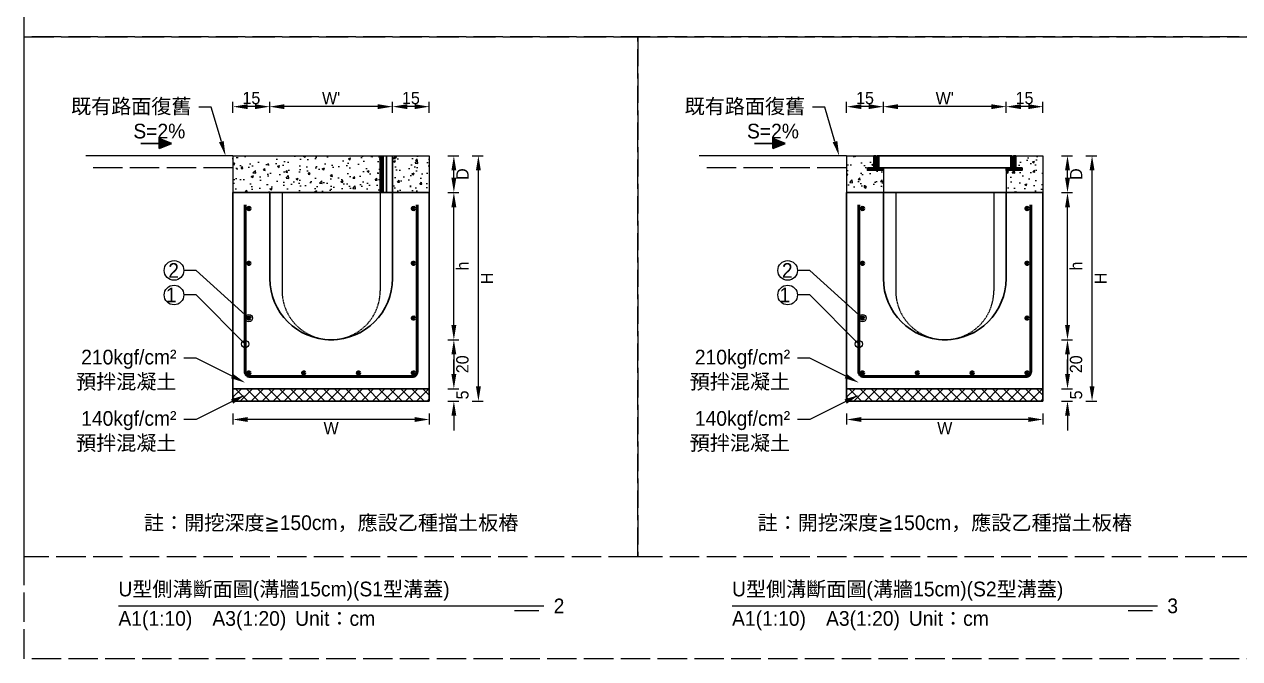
# Model space of a CAD drawing. Extents: x -8520 to 1950, y -2159 to 466.
# Drawn here: x -4650 to -4154.9, y -1164 to -905.4 of the extents above; entities that cross this region are included whole.
import ezdxf
from ezdxf import colors
from ezdxf.entities.mleader import LeaderData, LeaderLine
from ezdxf.math import Vec2, Vec3

# ---------------------------------------------------------------- set-up
doc = ezdxf.new("R2010")
doc.units = 0
doc.header["$MEASUREMENT"] = 0
doc.linetypes.add('ACAD_ISO02W100', pattern=[15, 12, -3])
doc.linetypes.add('HIDDEN', pattern=[0.375, 0.25, -0.125])
doc.layers.add('一、4.基本-隱藏', color=9, linetype='ACAD_ISO02W100', lineweight=20, plot=False)
doc.layers.add('三、3.文字-註解文字', color=2, linetype='Continuous')
for name, color, linetype, lineweight in [('二、1.繪圖-既有設施', 8, 'Continuous', 20), ('二、2.繪圖-施作項目', 181, 'Continuous', 30), ('二、3.繪圖-排水流向', 170, 'Continuous', 30), ('二、4.繪圖-設計鋪面', 40, 'Continuous', 20), ('二、5.繪圖-鋼筋', 60, 'Continuous', 50), ('二、6.繪圖-其他施作項目', 35, 'Continuous', 30)]:
    doc.layers.add(name, color=color, linetype=linetype, lineweight=lineweight)
doc.styles.add('次圖名(詳圖)', font='MS PGothic.ttf', dxfattribs={"height": 6})
doc.styles.add('註解文字(詳圖)', font='MS PGothic.ttf', dxfattribs={"height": 5})
doc.dimstyles.new('註解文字(詳圖)', dxfattribs={"dimtxt": 6, "dimasz": 6, "dimexe": 2, "dimexo": 5, "dimgap": 1, "dimtad": 2, "dimzin": 0, "dimdsep": 46, "dimtxsty": '註解文字(詳圖)', "dimcen": 0.1, "dimclrd": 256, "dimclre": 256, "dimclrt": 256, "dimadec": 0, "dimazin": 0, "dimtfac": 1, "dimtofl": 0, "dimtmove": 0, "dimatfit": 3, "dimfxlon": 1, "dimtolj": 1, "dimtzin": 0, "dimlwd": -1, "dimlwe": -1, "dimarcsym": 1})

# ---------------------------------------------------------------- blocks, each defined once
blk = doc.blocks.new('排水流向')
at = {"layer": '二、3.繪圖-排水流向'}
h = blk.add_hatch(color=256, dxfattribs=at)
h.dxf.hatch_style = 1
h.paths.add_polyline_path([(0, 1), (0, -1), (2.5, 0)])
for points in [[(-3.75, 0), (0, 0)], [(0, 1), (0, -1)], [(2.5, 0), (0, 1)], [(2.5, 0), (0, -1)]]:
    blk.add_lwpolyline(points, dxfattribs=at)
blk = doc.blocks.new('_Small')
at = {"color": 0, "linetype": 'ByBlock', "lineweight": -2}
blk.add_circle((0, 0), 0.25, dxfattribs=at)
blk = doc.blocks.new('*D232')
at = {"layer": 'Defpoints', "color": 0, "transparency": 16777216}
for p in [(-4300, -939), (-4300, -974), (-4250, -974)]:
    blk.add_point(p, dxfattribs=at)
at = {"layer": '三、3.文字-註解文字', "transparency": 16777216}
for p, q in [((-4300, -941.5), (-4300, -937)), ((-4256, -939), (-4294, -939)), ((-4250, -941.5), (-4250, -937))]:
    blk.add_line(p, q, dxfattribs=at)
for points in [[(-4294, -938), (-4294, -940), (-4300, -939)], [(-4256, -938), (-4256, -940), (-4250, -939)]]:
    blk.add_solid(points, dxfattribs=at)
at = {"layer": '三、3.文字-註解文字', "transparency": 16777216, "insert": (-4275, -935.5), "char_height": 5, "attachment_point": 5, "style": '註解文字(詳圖)'}
blk.add_mtext("\\A1;W'", dxfattribs=at)
blk = doc.blocks.new('*D233')
at = {"layer": 'Defpoints', "color": 0, "transparency": 16777216}
for p in [(-4315, -939), (-4315, -974), (-4300, -974)]:
    blk.add_point(p, dxfattribs=at)
at = {"layer": '三、3.文字-註解文字', "transparency": 16777216}
for p, q in [((-4315, -941.5), (-4315, -937)), ((-4306, -939), (-4309, -939)), ((-4300, -941.5), (-4300, -937))]:
    blk.add_line(p, q, dxfattribs=at)
for points in [[(-4309, -938), (-4309, -940), (-4315, -939)], [(-4306, -938), (-4306, -940), (-4300, -939)]]:
    blk.add_solid(points, dxfattribs=at)
at = {"layer": '三、3.文字-註解文字', "transparency": 16777216, "insert": (-4307.5, -935.5), "char_height": 5, "attachment_point": 5, "style": '註解文字(詳圖)'}
blk.add_mtext('\\A1;15', dxfattribs=at)
blk = doc.blocks.new('*D234')
at = {"layer": 'Defpoints', "color": 0, "transparency": 16777216}
for p in [(-4250, -939), (-4250, -974), (-4235, -974)]:
    blk.add_point(p, dxfattribs=at)
at = {"layer": '三、3.文字-註解文字', "transparency": 16777216}
for p, q in [((-4250, -941.5), (-4250, -937)), ((-4241, -939), (-4244, -939)), ((-4235, -941.5), (-4235, -937))]:
    blk.add_line(p, q, dxfattribs=at)
for points in [[(-4244, -938), (-4244, -940), (-4250, -939)], [(-4241, -938), (-4241, -940), (-4235, -939)]]:
    blk.add_solid(points, dxfattribs=at)
at = {"layer": '三、3.文字-註解文字', "transparency": 16777216, "insert": (-4242.5, -935.5), "char_height": 5, "attachment_point": 5, "style": '註解文字(詳圖)'}
blk.add_mtext('\\A1;15', dxfattribs=at)
blk = doc.blocks.new('*D235')
at = {"layer": 'Defpoints', "color": 0, "transparency": 16777216}
for p in [(-4550, -939), (-4550, -974), (-4500, -974)]:
    blk.add_point(p, dxfattribs=at)
at = {"layer": '三、3.文字-註解文字', "transparency": 16777216}
for p, q in [((-4550, -941.5), (-4550, -937)), ((-4506, -939), (-4544, -939)), ((-4500, -941.5), (-4500, -937))]:
    blk.add_line(p, q, dxfattribs=at)
for points in [[(-4544, -938), (-4544, -940), (-4550, -939)], [(-4506, -938), (-4506, -940), (-4500, -939)]]:
    blk.add_solid(points, dxfattribs=at)
at = {"layer": '三、3.文字-註解文字', "transparency": 16777216, "insert": (-4525, -935.5), "char_height": 5, "attachment_point": 5, "style": '註解文字(詳圖)'}
blk.add_mtext("\\A1;W'", dxfattribs=at)
blk = doc.blocks.new('*D236')
at = {"layer": 'Defpoints', "color": 0, "transparency": 16777216}
for p in [(-4565, -939), (-4565, -974), (-4550, -974)]:
    blk.add_point(p, dxfattribs=at)
at = {"layer": '三、3.文字-註解文字', "transparency": 16777216}
for p, q in [((-4565, -941.5), (-4565, -937)), ((-4556, -939), (-4559, -939)), ((-4550, -941.5), (-4550, -937))]:
    blk.add_line(p, q, dxfattribs=at)
for points in [[(-4559, -938), (-4559, -940), (-4565, -939)], [(-4556, -938), (-4556, -940), (-4550, -939)]]:
    blk.add_solid(points, dxfattribs=at)
at = {"layer": '三、3.文字-註解文字', "transparency": 16777216, "insert": (-4557.5, -935.5), "char_height": 5, "attachment_point": 5, "style": '註解文字(詳圖)'}
blk.add_mtext('\\A1;15', dxfattribs=at)
blk = doc.blocks.new('*D237')
at = {"layer": 'Defpoints', "color": 0, "transparency": 16777216}
for p in [(-4500, -939), (-4500, -974), (-4485, -974)]:
    blk.add_point(p, dxfattribs=at)
at = {"layer": '三、3.文字-註解文字', "transparency": 16777216}
for p, q in [((-4500, -941.5), (-4500, -937)), ((-4491, -939), (-4494, -939)), ((-4485, -941.5), (-4485, -937))]:
    blk.add_line(p, q, dxfattribs=at)
for points in [[(-4494, -938), (-4494, -940), (-4500, -939)], [(-4491, -938), (-4491, -940), (-4485, -939)]]:
    blk.add_solid(points, dxfattribs=at)
at = {"layer": '三、3.文字-註解文字', "transparency": 16777216, "insert": (-4492.5, -935.5), "char_height": 5, "attachment_point": 5, "style": '註解文字(詳圖)'}
blk.add_mtext('\\A1;15', dxfattribs=at)
blk = doc.blocks.new('*D252')
at = {"layer": 'Defpoints', "color": 0, "transparency": 16777216}
for p in [(-4315, -1059), (-4235, -1059), (-4315, -1066.5)]:
    blk.add_point(p, dxfattribs=at)
at = {"layer": '三、3.文字-註解文字', "transparency": 16777216}
for p, q in [((-4315, -1064), (-4315, -1068.5)), ((-4235, -1064), (-4235, -1068.5)), ((-4241, -1066.5), (-4309, -1066.5))]:
    blk.add_line(p, q, dxfattribs=at)
for points in [[(-4309, -1065.5), (-4309, -1067.5), (-4315, -1066.5)], [(-4241, -1065.5), (-4241, -1067.5), (-4235, -1066.5)]]:
    blk.add_solid(points, dxfattribs=at)
at = {"layer": '三、3.文字-註解文字', "transparency": 16777216, "insert": (-4275, -1070), "char_height": 5, "attachment_point": 5, "style": '註解文字(詳圖)'}
blk.add_mtext('\\A1;W', dxfattribs=at)
blk = doc.blocks.new('*D253')
at = {"layer": 'Defpoints', "color": 0, "transparency": 16777216}
for p in [(-4565, -1059), (-4485, -1059), (-4565, -1066.5)]:
    blk.add_point(p, dxfattribs=at)
at = {"layer": '三、3.文字-註解文字', "transparency": 16777216}
for p, q in [((-4565, -1064), (-4565, -1068.5)), ((-4485, -1064), (-4485, -1068.5)), ((-4491, -1066.5), (-4559, -1066.5))]:
    blk.add_line(p, q, dxfattribs=at)
for points in [[(-4559, -1065.5), (-4559, -1067.5), (-4565, -1066.5)], [(-4491, -1065.5), (-4491, -1067.5), (-4485, -1066.5)]]:
    blk.add_solid(points, dxfattribs=at)
at = {"layer": '三、3.文字-註解文字', "transparency": 16777216, "insert": (-4525, -1070), "char_height": 5, "attachment_point": 5, "style": '註解文字(詳圖)'}
blk.add_mtext('\\A1;W', dxfattribs=at)
blk = doc.blocks.new('*D273')
at = {"layer": 'Defpoints', "color": 0, "transparency": 16777216}
for p in [(-4275, -974), (-4225, -974), (-4275, -1034)]:
    blk.add_point(p, dxfattribs=at)
at = {"layer": '三、3.文字-註解文字', "transparency": 16777216}
for p, q in [((-4227.5, -974), (-4223, -974)), ((-4225, -1028), (-4225, -980)), ((-4227.5, -1034), (-4223, -1034))]:
    blk.add_line(p, q, dxfattribs=at)
for points in [[(-4226, -980), (-4224, -980), (-4225, -974)], [(-4226, -1028), (-4224, -1028), (-4225, -1034)]]:
    blk.add_solid(points, dxfattribs=at)
at = {"layer": '三、3.文字-註解文字', "transparency": 16777216, "insert": (-4221.5, -1004), "char_height": 5, "attachment_point": 5, "rotation": 90, "style": '註解文字(詳圖)'}
blk.add_mtext('\\A1;h', dxfattribs=at)
blk = doc.blocks.new('*D274')
at = {"layer": 'Defpoints', "color": 0, "transparency": 16777216}
for p in [(-4275, -1034), (-4275, -1054), (-4225, -1054)]:
    blk.add_point(p, dxfattribs=at)
at = {"layer": '三、3.文字-註解文字', "transparency": 16777216}
for p, q in [((-4227.5, -1034), (-4223, -1034)), ((-4225, -1040), (-4225, -1048)), ((-4227.5, -1054), (-4223, -1054))]:
    blk.add_line(p, q, dxfattribs=at)
for points in [[(-4226, -1040), (-4224, -1040), (-4225, -1034)], [(-4226, -1048), (-4224, -1048), (-4225, -1054)]]:
    blk.add_solid(points, dxfattribs=at)
at = {"layer": '三、3.文字-註解文字', "transparency": 16777216, "insert": (-4221.5, -1044), "char_height": 5, "attachment_point": 5, "rotation": 90, "style": '註解文字(詳圖)'}
blk.add_mtext('\\A1;20', dxfattribs=at)
blk = doc.blocks.new('*D275')
at = {"layer": 'Defpoints', "color": 0, "transparency": 16777216}
for p in [(-4275, -1054), (-4275, -1059), (-4225, -1059)]:
    blk.add_point(p, dxfattribs=at)
at = {"layer": '三、3.文字-註解文字', "transparency": 16777216}
for p, q in [((-4225, -1048), (-4225, -1042)), ((-4227.5, -1054), (-4223, -1054)), ((-4227.5, -1059), (-4223, -1059)), ((-4225, -1065), (-4225, -1071))]:
    blk.add_line(p, q, dxfattribs=at)
for points in [[(-4226, -1048), (-4224, -1048), (-4225, -1054)], [(-4226, -1065), (-4224, -1065), (-4225, -1059)]]:
    blk.add_solid(points, dxfattribs=at)
at = {"layer": '三、3.文字-註解文字', "transparency": 16777216, "insert": (-4221.5, -1056.5), "char_height": 5, "attachment_point": 5, "rotation": 90, "style": '註解文字(詳圖)'}
blk.add_mtext('\\A1;5', dxfattribs=at)
blk = doc.blocks.new('*D276')
at = {"layer": 'Defpoints', "color": 0, "transparency": 16777216}
for p in [(-4235, -959), (-4225, -959), (-4235, -974)]:
    blk.add_point(p, dxfattribs=at)
at = {"layer": '三、3.文字-註解文字', "transparency": 16777216}
for p, q in [((-4227.5, -959), (-4223, -959)), ((-4225, -968), (-4225, -965)), ((-4227.5, -974), (-4223, -974))]:
    blk.add_line(p, q, dxfattribs=at)
for points in [[(-4226, -965), (-4224, -965), (-4225, -959)], [(-4226, -968), (-4224, -968), (-4225, -974)]]:
    blk.add_solid(points, dxfattribs=at)
at = {"layer": '三、3.文字-註解文字', "transparency": 16777216, "insert": (-4221.5, -966.5), "char_height": 5, "attachment_point": 5, "rotation": 90, "style": '註解文字(詳圖)'}
blk.add_mtext('\\A1;D', dxfattribs=at)
blk = doc.blocks.new('*D277')
at = {"layer": 'Defpoints', "color": 0, "transparency": 16777216}
for p in [(-4235, -959), (-4215, -959), (-4235, -1059)]:
    blk.add_point(p, dxfattribs=at)
at = {"layer": '三、3.文字-註解文字', "transparency": 16777216}
for p, q in [((-4217.5, -959), (-4213, -959)), ((-4215, -1053), (-4215, -965)), ((-4217.5, -1059), (-4213, -1059))]:
    blk.add_line(p, q, dxfattribs=at)
for points in [[(-4216, -965), (-4214, -965), (-4215, -959)], [(-4216, -1053), (-4214, -1053), (-4215, -1059)]]:
    blk.add_solid(points, dxfattribs=at)
at = {"layer": '三、3.文字-註解文字', "transparency": 16777216, "insert": (-4211.5, -1009), "char_height": 5, "attachment_point": 5, "rotation": 90, "style": '註解文字(詳圖)'}
blk.add_mtext('\\A1;H', dxfattribs=at)
blk = doc.blocks.new('*D293')
at = {"layer": 'Defpoints', "color": 0, "transparency": 16777216}
for p in [(-4525, -974), (-4475, -974), (-4525, -1034)]:
    blk.add_point(p, dxfattribs=at)
at = {"layer": '三、3.文字-註解文字', "transparency": 16777216}
for p, q in [((-4477.5, -974), (-4473, -974)), ((-4475, -1028), (-4475, -980)), ((-4477.5, -1034), (-4473, -1034))]:
    blk.add_line(p, q, dxfattribs=at)
for points in [[(-4476, -980), (-4474, -980), (-4475, -974)], [(-4476, -1028), (-4474, -1028), (-4475, -1034)]]:
    blk.add_solid(points, dxfattribs=at)
at = {"layer": '三、3.文字-註解文字', "transparency": 16777216, "insert": (-4471.5, -1004), "char_height": 5, "attachment_point": 5, "rotation": 90, "style": '註解文字(詳圖)'}
blk.add_mtext('\\A1;h', dxfattribs=at)
blk = doc.blocks.new('*D294')
at = {"layer": 'Defpoints', "color": 0, "transparency": 16777216}
for p in [(-4525, -1034), (-4525, -1054), (-4475, -1054)]:
    blk.add_point(p, dxfattribs=at)
at = {"layer": '三、3.文字-註解文字', "transparency": 16777216}
for p, q in [((-4477.5, -1034), (-4473, -1034)), ((-4475, -1040), (-4475, -1048)), ((-4477.5, -1054), (-4473, -1054))]:
    blk.add_line(p, q, dxfattribs=at)
for points in [[(-4476, -1040), (-4474, -1040), (-4475, -1034)], [(-4476, -1048), (-4474, -1048), (-4475, -1054)]]:
    blk.add_solid(points, dxfattribs=at)
at = {"layer": '三、3.文字-註解文字', "transparency": 16777216, "insert": (-4471.5, -1044), "char_height": 5, "attachment_point": 5, "rotation": 90, "style": '註解文字(詳圖)'}
blk.add_mtext('\\A1;20', dxfattribs=at)
blk = doc.blocks.new('*D295')
at = {"layer": 'Defpoints', "color": 0, "transparency": 16777216}
for p in [(-4525, -1054), (-4525, -1059), (-4475, -1059)]:
    blk.add_point(p, dxfattribs=at)
at = {"layer": '三、3.文字-註解文字', "transparency": 16777216}
for p, q in [((-4475, -1048), (-4475, -1042)), ((-4477.5, -1054), (-4473, -1054)), ((-4477.5, -1059), (-4473, -1059)), ((-4475, -1065), (-4475, -1071))]:
    blk.add_line(p, q, dxfattribs=at)
for points in [[(-4476, -1048), (-4474, -1048), (-4475, -1054)], [(-4476, -1065), (-4474, -1065), (-4475, -1059)]]:
    blk.add_solid(points, dxfattribs=at)
at = {"layer": '三、3.文字-註解文字', "transparency": 16777216, "insert": (-4471.5, -1056.5), "char_height": 5, "attachment_point": 5, "rotation": 90, "style": '註解文字(詳圖)'}
blk.add_mtext('\\A1;5', dxfattribs=at)
blk = doc.blocks.new('*D296')
at = {"layer": 'Defpoints', "color": 0, "transparency": 16777216}
for p in [(-4485, -959), (-4475, -959), (-4485, -974)]:
    blk.add_point(p, dxfattribs=at)
at = {"layer": '三、3.文字-註解文字', "transparency": 16777216}
for p, q in [((-4477.5, -959), (-4473, -959)), ((-4475, -968), (-4475, -965)), ((-4477.5, -974), (-4473, -974))]:
    blk.add_line(p, q, dxfattribs=at)
for points in [[(-4476, -965), (-4474, -965), (-4475, -959)], [(-4476, -968), (-4474, -968), (-4475, -974)]]:
    blk.add_solid(points, dxfattribs=at)
at = {"layer": '三、3.文字-註解文字', "transparency": 16777216, "insert": (-4471.5, -966.5), "char_height": 5, "attachment_point": 5, "rotation": 90, "style": '註解文字(詳圖)'}
blk.add_mtext('\\A1;D', dxfattribs=at)
blk = doc.blocks.new('*D297')
at = {"layer": 'Defpoints', "color": 0, "transparency": 16777216}
for p in [(-4485, -959), (-4465, -959), (-4485, -1059)]:
    blk.add_point(p, dxfattribs=at)
at = {"layer": '三、3.文字-註解文字', "transparency": 16777216}
for p, q in [((-4467.5, -959), (-4463, -959)), ((-4465, -1053), (-4465, -965)), ((-4467.5, -1059), (-4463, -1059))]:
    blk.add_line(p, q, dxfattribs=at)
for points in [[(-4466, -965), (-4464, -965), (-4465, -959)], [(-4466, -1053), (-4464, -1053), (-4465, -1059)]]:
    blk.add_solid(points, dxfattribs=at)
at = {"layer": '三、3.文字-註解文字', "transparency": 16777216, "insert": (-4461.5, -1009), "char_height": 5, "attachment_point": 5, "rotation": 90, "style": '註解文字(詳圖)'}
blk.add_mtext('\\A1;H', dxfattribs=at)

msp = doc.modelspace()

# ---------------------------------------------------------------- hatches: boundary and pattern name
at = {"layer": '二、1.繪圖-既有設施'}
h = msp.add_hatch(dxfattribs=at)
h.set_pattern_fill('AR-CONC', color=256, scale=0.05)
h.set_pattern_definition([(50, (-3384.579, -1320.903), (9.109233, -0.796954), [0.9525, -10.4775]), (355, (-3384.579, -1320.903), (-1.76217, 9.55284), [0.762, -8.38203]), (100.45144, (-3383.82, -1320.97), (7.34706, 8.75589), [0.8095, -8.90451]), (46.1842, (-3384.579, -1318.363), (13.55395, -2.10212), [1.42875, -15.71625]), (96.6356, (-3383.45, -1318.538), (11.8702, 12.3713), [1.21425, -13.35678]), (351.1842, (-3384.579, -1318.363), (11.8702, 12.3713), [1.143, -12.57299]), (21, (-3383.309, -1318.998), (7.58072, -5.11326), [0.9525, -10.4775]), (326, (-3383.309, -1318.998), (3.0901, 9.2094), [0.762, -8.382]), (71.45144, (-3382.677, -1319.424), (10.67082, 4.09614), [0.8095, -8.9045]), (37.5, (-3384.579, -1320.903), (0.15443, 4.227752), [0, -8.2804, 0, -8.509, 0, -8.41375]), (7.5, (-3384.579, -1320.903), (3.340983, 5.009029), [0, -4.8514, 0, -8.0899, 0, -3.20675]), (327.5, (-3387.4112, -1320.903), (6.77953, -0.286437), [0, -3.175, 0, -9.906, 0, -13.1445]), (317.5, (-3388.681, -1320.903), (7.40646, 1.271325), [0, -4.1275, 0, -6.5786, 0, -9.3345])])
h.paths.add_polyline_path([(-4505, -974), (-4505, -959), (-4565, -959), (-4565, -974)])
h.paths.add_polyline_path([(-4485, -959), (-4500, -959), (-4500, -974), (-4485, -974)])
h = msp.add_hatch(dxfattribs=at)
h.set_pattern_fill('AR-CONC', color=256, scale=0.05)
h.set_pattern_definition([(50, (-3134.579, -1268.988), (9.109233, -0.796954), [0.9525, -10.4775]), (355, (-3134.579, -1268.988), (-1.76217, 9.55284), [0.762, -8.38203]), (100.45144, (-3133.82, -1269.054), (7.34706, 8.75589), [0.8095, -8.90451]), (46.1842, (-3134.579, -1266.448), (13.55395, -2.10212), [1.42875, -15.71625]), (96.6356, (-3133.45, -1266.623), (11.8702, 12.3713), [1.21425, -13.35678]), (351.1842, (-3134.579, -1266.448), (11.8702, 12.3713), [1.143, -12.57299]), (21, (-3133.309, -1267.083), (7.58072, -5.11326), [0.9525, -10.4775]), (326, (-3133.309, -1267.083), (3.0901, 9.2094), [0.762, -8.382]), (71.45144, (-3132.677, -1267.509), (10.67082, 4.09614), [0.8095, -8.9045]), (37.5, (-3134.579, -1268.9878), (0.15443, 4.227752), [0, -8.2804, 0, -8.509, 0, -8.41375]), (7.5, (-3134.579, -1268.988), (3.340983, 5.009029), [0, -4.8514, 0, -8.0899, 0, -3.20675]), (327.5, (-3137.4112, -1268.9878), (6.77953, -0.286437), [0, -3.175, 0, -9.906, 0, -13.1445]), (317.5, (-3138.681, -1268.988), (7.40646, 1.271325), [0, -4.1275, 0, -6.5786, 0, -9.3345])])
h.paths.add_polyline_path([(-4306.5, -964), (-4303.9, -964), (-4303.9, -959), (-4315, -959), (-4315, -974), (-4300, -974), (-4300, -964.9), (-4306.5, -964.9)])
h.paths.add_polyline_path([(-4235, -959), (-4246.1, -959), (-4246.1, -964), (-4243.5, -964), (-4243.5, -964.9), (-4250, -964.9), (-4250, -974), (-4235, -974)])
at = {"layer": '二、2.繪圖-施作項目'}
h = msp.add_hatch(dxfattribs=at)
h.set_pattern_fill('ANSI37', color=256)
h.set_pattern_definition([(45, (-5009.5346, -1510.9625), (-2.245064, 2.245064), []), (135, (-5009.5346, -1510.9625), (-2.245064, -2.245064), [])])
h.paths.add_polyline_path([(-4565, -1054), (-4565, -1059), (-4485, -1059), (-4485, -1054)])
h = msp.add_hatch(dxfattribs=at)
h.set_pattern_fill('ANSI37', color=256)
h.set_pattern_definition([(45, (-4759.5346, -1510.9625), (-2.245064, 2.245064), []), (135, (-4759.5346, -1510.9625), (-2.245064, -2.245064), [])])
h.paths.add_polyline_path([(-4315, -1054), (-4315, -1059), (-4235, -1059), (-4235, -1054)])
at = {"layer": '二、5.繪圖-鋼筋'}
h = msp.add_hatch(color=256, dxfattribs=at)
h.dxf.hatch_style = 1
h.paths.add_polyline_path([(-4558, -980.5, 1), (-4559, -980.5, 1)])
h = msp.add_hatch(color=256, dxfattribs=at)
h.dxf.hatch_style = 1
h.paths.add_polyline_path([(-4491, -980.5, 1), (-4492, -980.5, 1)])
h = msp.add_hatch(color=256, dxfattribs=at)
h.dxf.hatch_style = 1
h.paths.add_polyline_path([(-4308, -980.5, 1), (-4309, -980.5, 1)])
h = msp.add_hatch(color=256, dxfattribs=at)
h.dxf.hatch_style = 1
h.paths.add_polyline_path([(-4241, -980.5, 1), (-4242, -980.5, 1)])
h = msp.add_hatch(color=256, dxfattribs=at)
h.dxf.hatch_style = 1
h.paths.add_polyline_path([(-4558, -1002.84, 1), (-4559, -1002.84, 1)])
h = msp.add_hatch(color=256, dxfattribs=at)
h.dxf.hatch_style = 1
h.paths.add_polyline_path([(-4491, -1002.84, 1), (-4492, -1002.84, 1)])
h = msp.add_hatch(color=256, dxfattribs=at)
h.dxf.hatch_style = 1
h.paths.add_polyline_path([(-4308, -1002.84, 1), (-4309, -1002.84, 1)])
h = msp.add_hatch(color=256, dxfattribs=at)
h.dxf.hatch_style = 1
h.paths.add_polyline_path([(-4241, -1002.84, 1), (-4242, -1002.84, 1)])
h = msp.add_hatch(color=256, dxfattribs=at)
h.dxf.hatch_style = 1
h.paths.add_polyline_path([(-4558, -1025.17, 1), (-4559, -1025.17, 1)])
h = msp.add_hatch(color=256, dxfattribs=at)
h.dxf.hatch_style = 1
h.paths.add_polyline_path([(-4491, -1025.17, 1), (-4492, -1025.17, 1)])
h = msp.add_hatch(color=256, dxfattribs=at)
h.dxf.hatch_style = 1
h.paths.add_polyline_path([(-4308, -1025.17, 1), (-4309, -1025.17, 1)])
h = msp.add_hatch(color=256, dxfattribs=at)
h.dxf.hatch_style = 1
h.paths.add_polyline_path([(-4241, -1025.17, 1), (-4242, -1025.17, 1)])
h = msp.add_hatch(color=256, dxfattribs=at)
h.dxf.hatch_style = 1
h.paths.add_polyline_path([(-4558, -1047.5, 1), (-4559, -1047.5, 1)])
h = msp.add_hatch(color=256, dxfattribs=at)
h.dxf.hatch_style = 1
h.paths.add_polyline_path([(-4535.67, -1047.5, 1), (-4536.67, -1047.5, 1)])
h = msp.add_hatch(color=256, dxfattribs=at)
h.dxf.hatch_style = 1
h.paths.add_polyline_path([(-4513.34, -1047.5, 1), (-4514.34, -1047.5, 1)])
h = msp.add_hatch(color=256, dxfattribs=at)
h.dxf.hatch_style = 1
h.paths.add_polyline_path([(-4491, -1047.5, 1), (-4492, -1047.5, 1)])
h = msp.add_hatch(color=256, dxfattribs=at)
h.dxf.hatch_style = 1
h.paths.add_polyline_path([(-4308, -1047.5, 1), (-4309, -1047.5, 1)])
h = msp.add_hatch(color=256, dxfattribs=at)
h.dxf.hatch_style = 1
h.paths.add_polyline_path([(-4285.67, -1047.5, 1), (-4286.67, -1047.5, 1)])
h = msp.add_hatch(color=256, dxfattribs=at)
h.dxf.hatch_style = 1
h.paths.add_polyline_path([(-4263.34, -1047.5, 1), (-4264.34, -1047.5, 1)])
h = msp.add_hatch(color=256, dxfattribs=at)
h.dxf.hatch_style = 1
h.paths.add_polyline_path([(-4241, -1047.5, 1), (-4242, -1047.5, 1)])
at = {"layer": '二、6.繪圖-其他施作項目'}
h = msp.add_hatch(dxfattribs=at)
h.set_pattern_fill('ANSI31', color=256, scale=0.1)
h.set_pattern_definition([(45, (-3075.16578, -1979.52732), (-0.2245064, 0.2245064), [])])
h.paths.add_polyline_path([(-4303, -959), (-4303.9, -959), (-4303.9, -964), (-4306.5, -964), (-4306.5, -964.9), (-4300, -964.9), (-4300, -964), (-4303, -964)])
h.paths.add_polyline_path([(-4247, -964), (-4250, -964), (-4250, -964.9), (-4243.5, -964.9), (-4243.5, -964), (-4246.1, -964), (-4246.1, -959), (-4247, -959)])

# ---------------------------------------------------------------- linework, layer by layer
at = {"layer": '一、4.基本-隱藏'}
for points in [[(-4650, -657), (-3870, -657), (-3870, -910.5), (-4650, -910.5)], [(-4650, -657), (-3870, -657), (-3870, -1164), (-4650, -1164)], [(-4650, -910.5), (-4400, -910.5), (-4400, -1122.5), (-4650, -1122.5)], [(-4400, -910.5), (-4150, -910.5), (-4150, -1122.5), (-4400, -1122.5)]]:
    msp.add_lwpolyline(points, close=True, dxfattribs=at)
at = {"layer": '一、4.基本-隱藏', "linetype": 'HIDDEN'}
for points in [[(-4565, -974), (-4485, -974)], [(-4565, -974), (-4565, -1059)], [(-4545, -974), (-4545, -1014)], [(-4505, -974), (-4505, -1014)], [(-4485, -974), (-4485, -1059)], [(-4315, -974), (-4235, -974)], [(-4315, -974), (-4315, -1059)], [(-4295, -974), (-4295, -1014)], [(-4255, -974), (-4255, -1014)], [(-4235, -974), (-4235, -1059)], [(-4565, -1054), (-4485, -1054)], [(-4315, -1054), (-4235, -1054)], [(-4565, -1059), (-4485, -1059)], [(-4315, -1059), (-4235, -1059)]]:
    msp.add_lwpolyline(points, dxfattribs=at)
for centre in [(-4525, -1014), (-4275, -1014)]:
    msp.add_arc(centre, 20, 180, 0, dxfattribs=at)
at = {"layer": '三、3.文字-註解文字'}
for points in [[(-4611.66, -1142.5), (-4438.34, -1142.5)], [(-4361.66, -1142.5), (-4188.34, -1142.5)], [(-4440.34, -1144.5), (-4450.34, -1144.5)], [(-4190.34, -1144.5), (-4200.34, -1144.5)]]:
    msp.add_lwpolyline(points, dxfattribs=at)
for centre in [(-4589, -1005.76), (-4339, -1005.76), (-4589, -1015.76), (-4339, -1015.76)]:
    msp.add_circle(centre, 4, dxfattribs=at)
at = {"layer": '二、1.繪圖-既有設施'}
for points in [[(-4565, -959), (-4485, -959)], [(-4565, -959), (-4565, -974)], [(-4485, -959), (-4485, -974)], [(-4315, -959), (-4303.9, -959)], [(-4315, -959), (-4315, -974)], [(-4246.1, -959), (-4235, -959)], [(-4235, -959), (-4235, -974)], [(-4300, -964), (-4300, -974)], [(-4250, -964), (-4250, -974)], [(-4565, -974), (-4485, -974)], [(-4315, -974), (-4300, -974)], [(-4250, -974), (-4235, -974)]]:
    msp.add_lwpolyline(points, dxfattribs=at)
at = {"layer": '二、1.繪圖-既有設施', "linetype": 'HIDDEN'}
msp.add_lwpolyline([(-4300, -974), (-4250, -974)], dxfattribs=at)
at = {"layer": '二、2.繪圖-施作項目'}
for points in [[(-4565, -974), (-4485, -974)], [(-4565, -974), (-4565, -1059)], [(-4550, -974), (-4550, -1009)], [(-4500, -974), (-4500, -1009)], [(-4485, -974), (-4485, -1059)], [(-4315, -974), (-4235, -974)], [(-4315, -974), (-4315, -1059)], [(-4300, -974), (-4300, -1009)], [(-4250, -974), (-4250, -1009)], [(-4235, -974), (-4235, -1059)], [(-4565, -1054), (-4485, -1054)], [(-4315, -1054), (-4235, -1054)], [(-4565, -1059), (-4485, -1059)], [(-4315, -1059), (-4235, -1059)]]:
    msp.add_lwpolyline(points, dxfattribs=at)
for centre in [(-4525, -1009), (-4275, -1009)]:
    msp.add_arc(centre, 25, 180, 0, dxfattribs=at)
at = {"layer": '二、4.繪圖-設計鋪面'}
for points in [[(-4565, -959), (-4625, -959)], [(-4315, -959), (-4375, -959)]]:
    msp.add_lwpolyline(points, dxfattribs=at)
at = {"layer": '二、4.繪圖-設計鋪面', "linetype": 'ACAD_ISO02W100'}
for points in [[(-4565, -964), (-4625, -964)], [(-4315, -964), (-4375, -964)]]:
    msp.add_lwpolyline(points, dxfattribs=at)
at = {"layer": '二、5.繪圖-鋼筋'}
for points in [[(-4490, -979), (-4490, -1047, -0.4142136), (-4492, -1049), (-4558, -1049, -0.4142136), (-4560, -1047), (-4560, -979)], [(-4240, -979), (-4240, -1047, -0.4142136), (-4242, -1049), (-4308, -1049, -0.4142136), (-4310, -1047), (-4310, -979)]]:
    msp.add_lwpolyline(points, format="xyb", dxfattribs=at)
for centre in [(-4558.5, -980.5), (-4491.5, -980.5), (-4308.5, -980.5), (-4241.5, -980.5), (-4558.5, -1002.84), (-4491.5, -1002.84), (-4308.5, -1002.84), (-4241.5, -1002.84), (-4558.5, -1025.17), (-4491.5, -1025.17), (-4308.5, -1025.17), (-4241.5, -1025.17), (-4558.5, -1047.5), (-4536.17, -1047.5), (-4513.84, -1047.5), (-4491.5, -1047.5), (-4308.5, -1047.5), (-4286.17, -1047.5), (-4263.84, -1047.5), (-4241.5, -1047.5)]:
    msp.add_circle(centre, 0.5, dxfattribs=at)
at = {"layer": '二、6.繪圖-其他施作項目'}
for points in [[(-4505, -959), (-4505, -974)], [(-4504.375, -959), (-4504.375, -974)], [(-4503.75, -959), (-4503.75, -974)], [(-4502.5, -959), (-4502.5, -974)], [(-4500, -959), (-4500, -974)], [(-4302.5, -959), (-4302.5, -964)], [(-4302.5, -959), (-4247.5, -959)], [(-4301.9, -959), (-4301.9, -964)], [(-4248.1, -959), (-4248.1, -964)], [(-4247.5, -959), (-4247.5, -964)], [(-4302.5, -964), (-4247.5, -964)]]:
    msp.add_lwpolyline(points, dxfattribs=at)
for points in [[(-4306.5, -964), (-4303.9, -964), (-4303.9, -959), (-4303, -959), (-4303, -964), (-4300, -964), (-4300, -964.9), (-4306.5, -964.9)], [(-4246.1, -959), (-4247, -959), (-4247, -964), (-4250, -964), (-4250, -964.9), (-4243.5, -964.9), (-4243.5, -964), (-4246.1, -964)]]:
    msp.add_lwpolyline(points, close=True, dxfattribs=at)

# ---------------------------------------------------------------- block references
at = {"xscale": 2, "yscale": 2, "zscale": 2}
for p in [(-4595, -954), (-4345, -954)]:
    msp.add_blockref('排水流向', p, dxfattribs=at)

# ---------------------------------------------------------------- texts
at = {"layer": '三、3.文字-註解文字', "char_height": 6}
for s, width, gutter_width, insert, attachment_point, style in [('{\\fMS PGothic|b0|i0|c128|p34;註：開挖深度≧150cm，應設乙種擋土板樁}', 156.49231, 30, (-4525, -1109), 5, '註解文字(詳圖)'), ('{\\fMS PGothic|b0|i0|c128|p34;註：開挖深度≧150cm，應設乙種擋土板樁}', 156.49231, 30, (-4275, -1109), 5, '註解文字(詳圖)'), ('{\\fMS PGothic|b0|i0|c128|p34;U型側溝斷面圖(溝牆15cm)}(S1型溝蓋)', 141.88067, 15, (-4611.66, -1136.5), 4, '次圖名(詳圖)'), ('{\\fMS PGothic|b0|i0|c128|p34;U型側溝斷面圖}(溝牆15cm){\\fMS PGothic|b0|i0|c128|p34;(S2型溝蓋)}', 142.93624, 15, (-4361.66, -1136.5), 4, '次圖名(詳圖)'), ('2', 3, 15, (-4434.34, -1142.5), 4, '次圖名(詳圖)'), ('3', 3, 15, (-4184.34, -1142.5), 4, '次圖名(詳圖)'), ('A1(1:10)\u3000A3(1:20){\\fMS PGothic|b0|i0|c128|p34;^IUnit：cm}', 136.03259, 15, (-4611.66, -1148.5), 4, '次圖名(詳圖)'), ('A1(1:10)\u3000A3(1:20){\\fMS PGothic|b0|i0|c128|p34;^IUnit：cm}', 136.03259, 15, (-4361.66, -1148.5), 4, '次圖名(詳圖)')]:
    msp.add_mtext_dynamic_manual_height_columns(s, width=width, gutter_width=gutter_width, heights=[0], dxfattribs=dict(at, insert=insert, attachment_point=attachment_point, style=style))
at = {"layer": '二、3.繪圖-排水流向', "char_height": 6, "attachment_point": 5, "style": '註解文字(詳圖)'}
for insert in [(-4595, -949), (-4345, -949)]:
    msp.add_mtext_dynamic_manual_height_columns('{\\fMS PGothic|b0|i0|c128|p34;S=2%}', width=10.17412, gutter_width=30, heights=[0], dxfattribs=dict(at, insert=insert))

# ---------------------------------------------------------------- dimensions: what is measured, and where the dimension line sits
at = {"layer": '三、3.文字-註解文字'}
for base, p1, p2, text, picture, middle in [((-4565, -939), (-4550, -974), (-4565, -974), '15', '*D236', (-4557.5, -935.5)), ((-4550, -939), (-4500, -974), (-4550, -974), "W'", '*D235', (-4525, -935.5)), ((-4500, -939), (-4485, -974), (-4500, -974), '15', '*D237', (-4492.5, -935.5)), ((-4315, -939), (-4300, -974), (-4315, -974), '15', '*D233', (-4307.5, -935.5)), ((-4300, -939), (-4250, -974), (-4300, -974), "W'", '*D232', (-4275, -935.5)), ((-4250, -939), (-4235, -974), (-4250, -974), '15', '*D234', (-4242.5, -935.5)), ((-4565, -1066.5), (-4485, -1059), (-4565, -1059), 'W', '*D253', (-4525, -1070)), ((-4315, -1066.5), (-4235, -1059), (-4315, -1059), 'W', '*D252', (-4275, -1070))]:
    dim = msp.add_linear_dim(base=base, p1=p1, p2=p2, text=text, dimstyle='註解文字(詳圖)', dxfattribs=at)
    dim.commit()
    dim.dimension.update_dxf_attribs({"geometry": picture, "text_midpoint": middle})
for base, p1, p2, text, picture, middle in [((-4475, -959), (-4485, -974), (-4485, -959), 'D', '*D296', (-4471.5, -966.5)), ((-4465, -959), (-4485, -1059), (-4485, -959), 'H', '*D297', (-4461.5, -1009)), ((-4225, -959), (-4235, -974), (-4235, -959), 'D', '*D276', (-4221.5, -966.5)), ((-4215, -959), (-4235, -1059), (-4235, -959), 'H', '*D277', (-4211.5, -1009)), ((-4475, -974), (-4525, -1034), (-4525, -974), 'h', '*D293', (-4471.5, -1004)), ((-4225, -974), (-4275, -1034), (-4275, -974), 'h', '*D273', (-4221.5, -1004)), ((-4475, -1054), (-4525, -1034), (-4525, -1054), '20', '*D294', (-4471.5, -1044)), ((-4225, -1054), (-4275, -1034), (-4275, -1054), '20', '*D274', (-4221.5, -1044)), ((-4475, -1059), (-4525, -1054), (-4525, -1059), '5', '*D295', (-4471.5, -1056.5)), ((-4225, -1059), (-4275, -1054), (-4275, -1059), '5', '*D275', (-4221.5, -1056.5))]:
    dim = msp.add_linear_dim(base=base, p1=p1, p2=p2, angle=90, text=text, dimstyle='註解文字(詳圖)', dxfattribs=at)
    dim.commit()
    dim.dimension.update_dxf_attribs({"geometry": picture, "text_midpoint": middle})

# ---------------------------------------------------------------- leaders
ml = msp.add_multileader_mtext('Standard', dxfattribs=at)
ml.set_content('既有路面復舊', color=256, style='註解文字(詳圖)')
ml.set_leader_properties(color=256, linetype='ByLayer', lineweight=-1)
ml.build(insert=Vec2(0, 0))
ml.multileader.update_dxf_attribs({"dogleg_length": 5, "arrow_head_size": 6})
ctx = ml.context
ctx.base_point, ctx.char_height, ctx.arrow_head_size, ctx.landing_gap_size, ctx.plane_origin = Vec3(-4636.216, -939.25), 6, 6, 3, Vec3(-4652.851, -917.337)
ctx.text_align_type = 2
notes = []
notes.append((ctx, [(1, (1, 1, 0), (-4573.875, -939.25), (-1, 0), 5, [(0, [(-4568.02, -959)], 0, [])])]))
ctx.mtext.insert, ctx.mtext.alignment, ctx.mtext.flow_direction = Vec3(-4581.875, -935.841), 3, 5
ml = msp.add_multileader_mtext('Standard', dxfattribs=at)
ml.set_content('既有路面復舊', color=256, style='註解文字(詳圖)')
ml.set_leader_properties(color=256, linetype='ByLayer', lineweight=-1)
ml.build(insert=Vec2(0, 0))
ml.multileader.update_dxf_attribs({"dogleg_length": 5, "arrow_head_size": 6})
ctx = ml.context
ctx.base_point, ctx.char_height, ctx.arrow_head_size, ctx.landing_gap_size, ctx.plane_origin = Vec3(-4386.216, -939.25), 6, 6, 3, Vec3(-4402.851, -917.337)
ctx.text_align_type = 2
notes.append((ctx, [(1, (1, 1, 0), (-4323.875, -939.25), (-1, 0), 5, [(0, [(-4318.02, -959)], 0, [])])]))
ctx.mtext.insert, ctx.mtext.alignment, ctx.mtext.flow_direction = Vec3(-4331.875, -935.841), 3, 5
ml = msp.add_multileader_mtext('Standard', dxfattribs=at)
ml.set_content('2', color=256, style='註解文字(詳圖)')
ml.set_leader_properties(color=256, linetype='ByLayer', lineweight=-1)
ml.set_arrow_properties(name='SMALL')
ml.build(insert=Vec2(0, 0))
ml.multileader.update_dxf_attribs({"dogleg_length": 5, "arrow_head_size": 6})
ctx = ml.context
ctx.base_point, ctx.char_height, ctx.arrow_head_size, ctx.plane_origin = Vec3(-4592.477, -1005.76), 6, 6, Vec3(-4558.5, -1025.76)
ctx.text_align_type = 2
notes.append((ctx, [(0, (1, 1, 0), (-4580, -1005.76), (-1, 0), 5, [(0, [(-4558.5, -1025.17)], 0, [])])]))
ctx.mtext.insert, ctx.mtext.alignment, ctx.mtext.flow_direction = Vec3(-4587, -1002.76), 3, 5
ml = msp.add_multileader_mtext('Standard', dxfattribs=at)
ml.set_content('2', color=256, style='註解文字(詳圖)')
ml.set_leader_properties(color=256, linetype='ByLayer', lineweight=-1)
ml.set_arrow_properties(name='SMALL')
ml.build(insert=Vec2(0, 0))
ml.multileader.update_dxf_attribs({"dogleg_length": 5, "arrow_head_size": 6})
ctx = ml.context
ctx.base_point, ctx.char_height, ctx.arrow_head_size, ctx.plane_origin = Vec3(-4342.477, -1005.76), 6, 6, Vec3(-4308.5, -1025.76)
ctx.text_align_type = 2
notes.append((ctx, [(0, (1, 1, 0), (-4330, -1005.76), (-1, 0), 5, [(0, [(-4308.5, -1025.17)], 0, [])])]))
ctx.mtext.insert, ctx.mtext.alignment, ctx.mtext.flow_direction = Vec3(-4337, -1002.76), 3, 5
ml = msp.add_multileader_mtext('Standard', dxfattribs=at)
ml.set_content('1', color=256, style='註解文字(詳圖)')
ml.set_leader_properties(color=256, linetype='ByLayer', lineweight=-1)
ml.set_arrow_properties(name='SMALL')
ml.build(insert=Vec2(0, 0))
ml.multileader.update_dxf_attribs({"dogleg_length": 5, "arrow_head_size": 6})
ctx = ml.context
ctx.base_point, ctx.char_height, ctx.arrow_head_size, ctx.landing_gap_size, ctx.plane_origin = Vec3(-4592.807, -1015.76), 6, 6, 3, Vec3(-4558.5, -1035.76)
ctx.text_align_type = 2
notes.append((ctx, [(0, (1, 1, 0), (-4580, -1015.76), (-1, 0), 5, [(0, [(-4560, -1035.76)], 0, [])])]))
ctx.mtext.insert, ctx.mtext.alignment, ctx.mtext.flow_direction = Vec3(-4588, -1012.76), 3, 5
ml = msp.add_multileader_mtext('Standard', dxfattribs=at)
ml.set_content('1', color=256, style='註解文字(詳圖)')
ml.set_leader_properties(color=256, linetype='ByLayer', lineweight=-1)
ml.set_arrow_properties(name='SMALL')
ml.build(insert=Vec2(0, 0))
ml.multileader.update_dxf_attribs({"dogleg_length": 5, "arrow_head_size": 6})
ctx = ml.context
ctx.base_point, ctx.char_height, ctx.arrow_head_size, ctx.landing_gap_size, ctx.plane_origin = Vec3(-4342.807, -1015.76), 6, 6, 3, Vec3(-4308.5, -1035.76)
ctx.text_align_type = 2
notes.append((ctx, [(0, (1, 1, 0), (-4330, -1015.76), (-1, 0), 5, [(0, [(-4310, -1035.76)], 0, [])])]))
ctx.mtext.insert, ctx.mtext.alignment, ctx.mtext.flow_direction = Vec3(-4338, -1012.76), 3, 5
ml = msp.add_multileader_mtext('Standard', dxfattribs=at)
ml.set_content('{\\fMS PGothic|b0|i0|c128|p34;210kgf/cm²}\\P預拌{\\fMS PGothic|b0|i0|c128|p34;混凝土}', color=256, style='註解文字(詳圖)')
ml.set_leader_properties(color=256, linetype='ByLayer', lineweight=-1)
ml.build(insert=Vec2(0, 0))
ml.multileader.update_dxf_attribs({"dogleg_length": 5, "arrow_head_size": 6})
ctx = ml.context
ctx.base_point, ctx.char_height, ctx.arrow_head_size, ctx.landing_gap_size, ctx.plane_origin = Vec3(-4633.477, -1041.51), 6, 6, 3, Vec3(-4560, -1051.51)
ctx.text_align_type = 2
notes.append((ctx, [(0, (1, 1, 0), (-4580, -1041.51), (-1, 0), 5, [(0, [(-4560, -1051.51)], 0, [])])]))
ctx.mtext.insert, ctx.mtext.alignment, ctx.mtext.flow_direction = Vec3(-4588, -1038.067), 3, 5
ml = msp.add_multileader_mtext('Standard', dxfattribs=at)
ml.set_content('{\\fMS PGothic|b0|i0|c128|p34;210kgf/cm²}\\P預拌{\\fMS PGothic|b0|i0|c128|p34;混凝土}', color=256, style='註解文字(詳圖)')
ml.set_leader_properties(color=256, linetype='ByLayer', lineweight=-1)
ml.build(insert=Vec2(0, 0))
ml.multileader.update_dxf_attribs({"dogleg_length": 5, "arrow_head_size": 6})
ctx = ml.context
ctx.base_point, ctx.char_height, ctx.arrow_head_size, ctx.landing_gap_size, ctx.plane_origin = Vec3(-4383.477, -1041.51), 6, 6, 3, Vec3(-4310, -1051.51)
ctx.text_align_type = 2
notes.append((ctx, [(0, (1, 1, 0), (-4330, -1041.51), (-1, 0), 5, [(0, [(-4310, -1051.51)], 0, [])])]))
ctx.mtext.insert, ctx.mtext.alignment, ctx.mtext.flow_direction = Vec3(-4338, -1038.067), 3, 5
ml = msp.add_multileader_mtext('Standard', dxfattribs=at)
ml.set_content('{\\fMS PGothic|b0|i0|c128|p34;140kgf/cm²}\\P預拌{\\fMS PGothic|b0|i0|c128|p34;混凝土}', color=256, style='註解文字(詳圖)')
ml.set_leader_properties(color=256, linetype='ByLayer', lineweight=-1)
ml.build(insert=Vec2(0, 0))
ml.multileader.update_dxf_attribs({"dogleg_length": 5, "arrow_head_size": 6})
ctx = ml.context
ctx.base_point, ctx.char_height, ctx.arrow_head_size, ctx.landing_gap_size, ctx.plane_origin = Vec3(-4633.477, -1066.51), 6, 6, 3, Vec3(-4560, -1056.51)
ctx.text_align_type = 2
notes.append((ctx, [(0, (1, 1, 0), (-4580, -1066.51), (-1, 0), 5, [(0, [(-4560, -1056.51)], 0, [])])]))
ctx.mtext.insert, ctx.mtext.alignment, ctx.mtext.flow_direction = Vec3(-4588, -1063.067), 3, 5
ml = msp.add_multileader_mtext('Standard', dxfattribs=at)
ml.set_content('{\\fMS PGothic|b0|i0|c128|p34;140kgf/cm²}\\P預拌{\\fMS PGothic|b0|i0|c128|p34;混凝土}', color=256, style='註解文字(詳圖)')
ml.set_leader_properties(color=256, linetype='ByLayer', lineweight=-1)
ml.build(insert=Vec2(0, 0))
ml.multileader.update_dxf_attribs({"dogleg_length": 5, "arrow_head_size": 6})
ctx = ml.context
ctx.base_point, ctx.char_height, ctx.arrow_head_size, ctx.landing_gap_size, ctx.plane_origin = Vec3(-4383.477, -1066.51), 6, 6, 3, Vec3(-4310, -1056.51)
ctx.text_align_type = 2
notes.append((ctx, [(0, (1, 1, 0), (-4330, -1066.51), (-1, 0), 5, [(0, [(-4310, -1056.51)], 0, [])])]))
ctx.mtext.insert, ctx.mtext.alignment, ctx.mtext.flow_direction = Vec3(-4338, -1063.067), 3, 5
for ctx, leaders in notes:
    for number, flags, end, landing, length, lines in leaders:
        leader = LeaderData()
        leader.index, (leader.has_last_leader_line, leader.has_dogleg_vector, leader.attachment_direction) = number, flags
        leader.last_leader_point, leader.dogleg_vector, leader.dogleg_length = Vec3(end), Vec3(landing), length
        for number, points, colour, breaks in lines:
            line = LeaderLine()
            line.index, line.vertices, line.color, line.breaks = number, Vec3.list(points), colors.encode_raw_color(colour), breaks
            leader.lines.append(line)
        ctx.leaders.append(leader)

doc.saveas('drawing.dxf')
